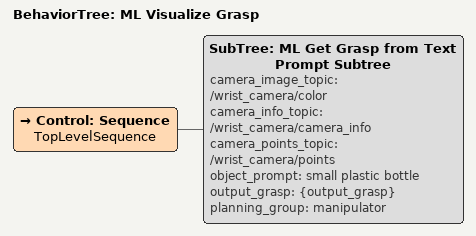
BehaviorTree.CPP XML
<?xml version='1.0' encoding='UTF-8'?>
<root BTCPP_format="4" main_tree_to_execute="ML Visualize Grasp">
  <BehaviorTree ID="ML Visualize Grasp" _description="Visualizes grasp from L2G that was collision and feasibility checked">
    <Control ID="Sequence" name="TopLevelSequence">
      <SubTree ID="ML Get Grasp from Text Prompt Subtree" camera_image_topic="/wrist_camera/color" camera_info_topic="/wrist_camera/camera_info" camera_points_topic="/wrist_camera/points" object_prompt="small plastic bottle" output_grasp="{output_grasp}" planning_group="manipulator"/>
    </Control>
  </BehaviorTree>
</root>
